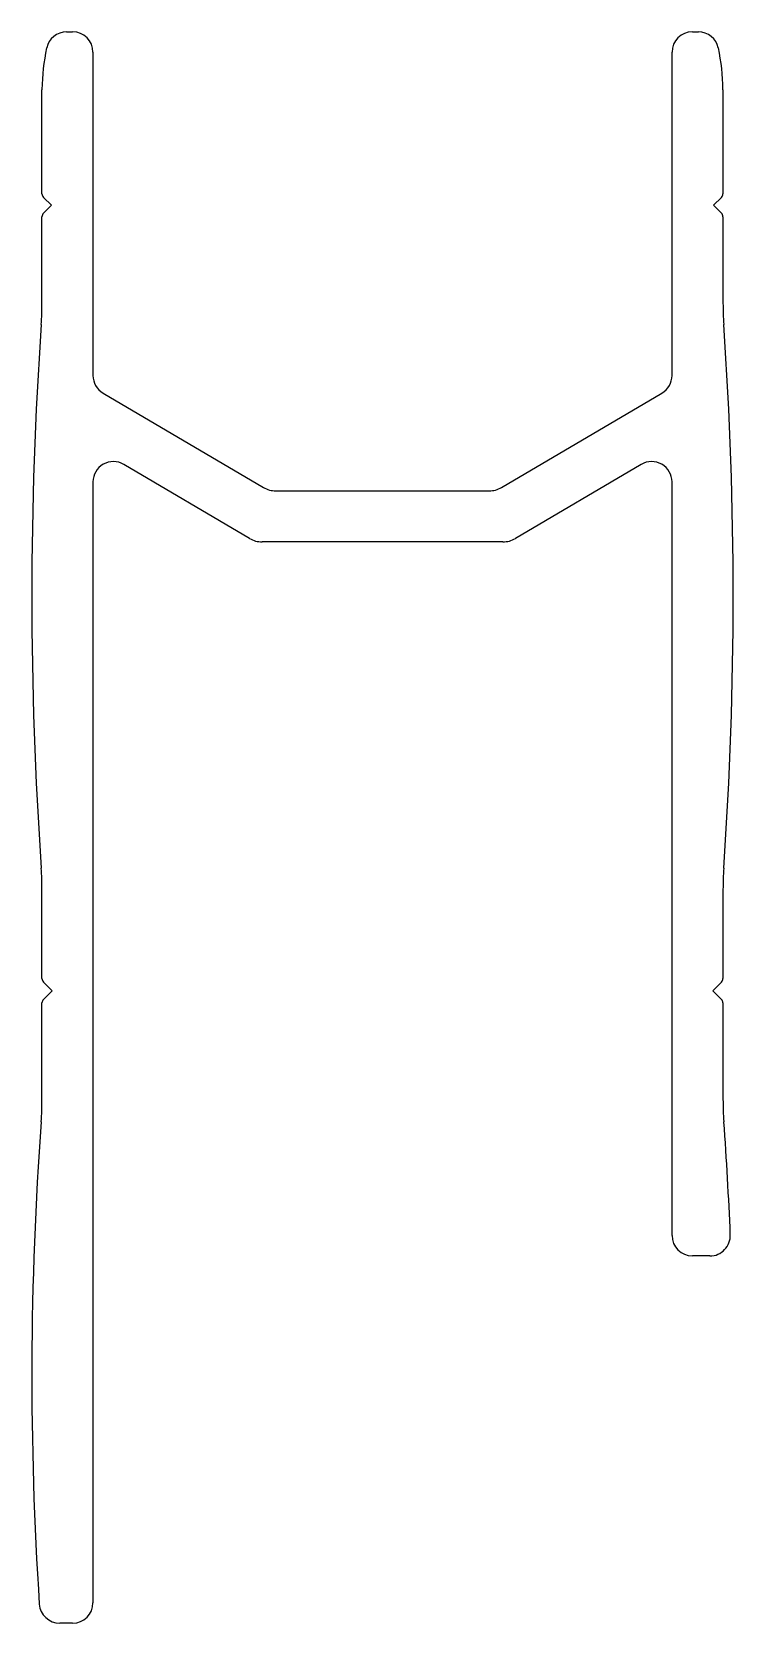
# Model space of a CAD drawing. Extents: x 2.3 to 36.7, y 1.7 to 79.7.
import ezdxf

# ---------------------------------------------------------------- set-up
doc = ezdxf.new("R2010")
doc.units = 0
doc.layers.get('0').update_dxf_attribs({"linetype": 'CONTINUOUS'})

msp = doc.modelspace()

# ---------------------------------------------------------------- linework, layer by layer
for p, q in [((3.986, 79.654), (4.279, 79.654)), ((34.679, 79.654), (34.972, 79.654)), ((5.279, 78.654), (5.279, 62.811)), ((33.679, 62.811), (33.679, 78.654)), ((2.779, 71.717), (2.779, 76.817)), ((36.179, 76.817), (36.179, 71.717)), ((3.239, 71.154), (2.852, 71.54)), ((2.852, 70.767), (3.239, 71.154)), ((36.106, 71.54), (35.719, 71.154)), ((35.719, 71.154), (36.106, 70.767)), ((2.779, 66.356), (2.779, 70.59)), ((36.179, 70.59), (36.179, 66.356)), ((5.772, 61.949), (13.643, 57.319)), ((25.315, 57.319), (33.186, 61.949)), ((12.962, 54.819), (6.786, 58.452)), ((32.172, 58.452), (25.996, 54.819)), ((5.279, 57.59), (5.279, 2.654)), ((14.251, 57.154), (24.707, 57.154)), ((33.679, 20.654), (33.679, 57.59)), ((25.388, 54.654), (13.571, 54.654)), ((2.779, 33.256), (2.779, 37.622)), ((36.179, 37.622), (36.179, 33.256)), ((3.277, 32.654), (2.852, 33.079)), ((36.106, 33.079), (35.681, 32.654)), ((2.779, 27.332), (2.779, 32.052)), ((2.852, 32.229), (3.277, 32.654)), ((35.681, 32.654), (36.106, 32.229)), ((36.179, 32.052), (36.179, 27.332)), ((35.538, 19.654), (34.679, 19.654)), ((4.279, 1.654), (3.646, 1.654))]:
    msp.add_line(p, q)
for centre, radius, start, end in [((3.986, 78.654), 1, 90, 167.95195), ((4.279, 78.654), 1, 360, 90), ((34.679, 78.654), 1, 90, 180), ((34.972, 78.654), 1, 12.04805, 90), ((13.198, 76.687), 10.42, 167.95195, 179.20956), ((25.76, 76.687), 10.42, 0.79044, 12.04805), ((3.779, 76.817), 1, 179.20956, 180), ((35.179, 76.817), 1, 360, 0.79044), ((3.029, 71.717), 0.25, 180, 225), ((35.929, 71.717), 0.25, 315, 0), ((3.029, 70.59), 0.25, 135, 180), ((35.929, 70.59), 0.25, 0, 45), ((-12.221, 66.356), 15, 356.01362, 0), ((51.179, 66.356), 15, 180, 183.98638), ((193.942, 51.989), 191.663, 176.01362, 183.98638), ((-154.984, 51.989), 191.663, 356.01362, 3.98638), ((6.279, 62.811), 1, 180, 239.53446), ((32.679, 62.811), 1, 300.46554, 360), ((6.279, 57.59), 1, 59.53446, 180), ((32.679, 57.59), 1, 0, 120.46554), ((14.251, 58.354), 1.2, 239.53446, 270), ((24.707, 58.354), 1.2, 270, 300.46554), ((13.571, 55.854), 1.2, 239.53446, 270), ((25.388, 55.854), 1.2, 270, 300.46554), ((-12.221, 37.622), 15, 0, 3.98638), ((51.179, 37.622), 15, 176.01362, 180), ((3.029, 33.256), 0.25, 180, 225), ((35.929, 33.256), 0.25, 315, 0), ((3.029, 32.052), 0.25, 135, 180), ((35.929, 32.052), 0.25, 0, 45), ((-12.221, 27.332), 15, 355.78031, 0), ((51.179, 27.332), 15, 180, 184.21969), ((171.73, 13.76), 169.451, 175.78031, 183.78034), ((-132.771, 13.76), 169.451, 2.34547, 4.21969), ((34.679, 20.654), 1, 180, 270), ((35.538, 20.654), 1, 270, 2.34547), ((3.646, 2.654), 1, 183.78034, 270), ((4.279, 2.654), 1, 270, 0)]:
    msp.add_arc(centre, radius, start, end)

doc.saveas('drawing.dxf')
